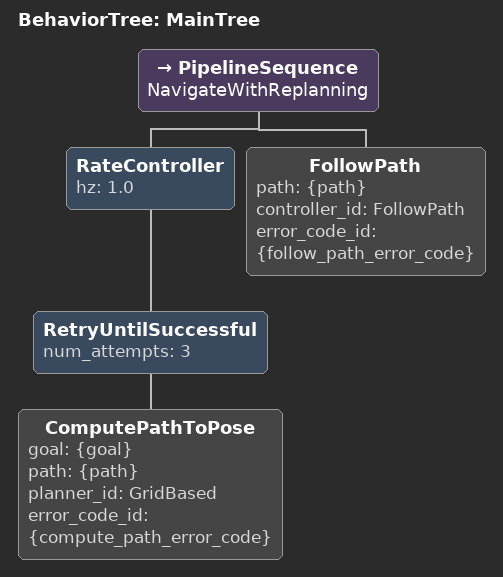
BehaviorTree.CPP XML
<root BTCPP_format="4" main_tree_to_execute="MainTree">
  <BehaviorTree ID="MainTree">
    <PipelineSequence name="NavigateWithReplanning">
      <RateController hz="1.0">
        <RetryUntilSuccessful num_attempts="3">
          <ComputePathToPose goal="{goal}" path="{path}" planner_id="GridBased"
                             error_code_id="{compute_path_error_code}"/>
        </RetryUntilSuccessful>
      </RateController>
      <FollowPath path="{path}" controller_id="FollowPath"
                  error_code_id="{follow_path_error_code}"/>
    </PipelineSequence>
  </BehaviorTree>
</root>
